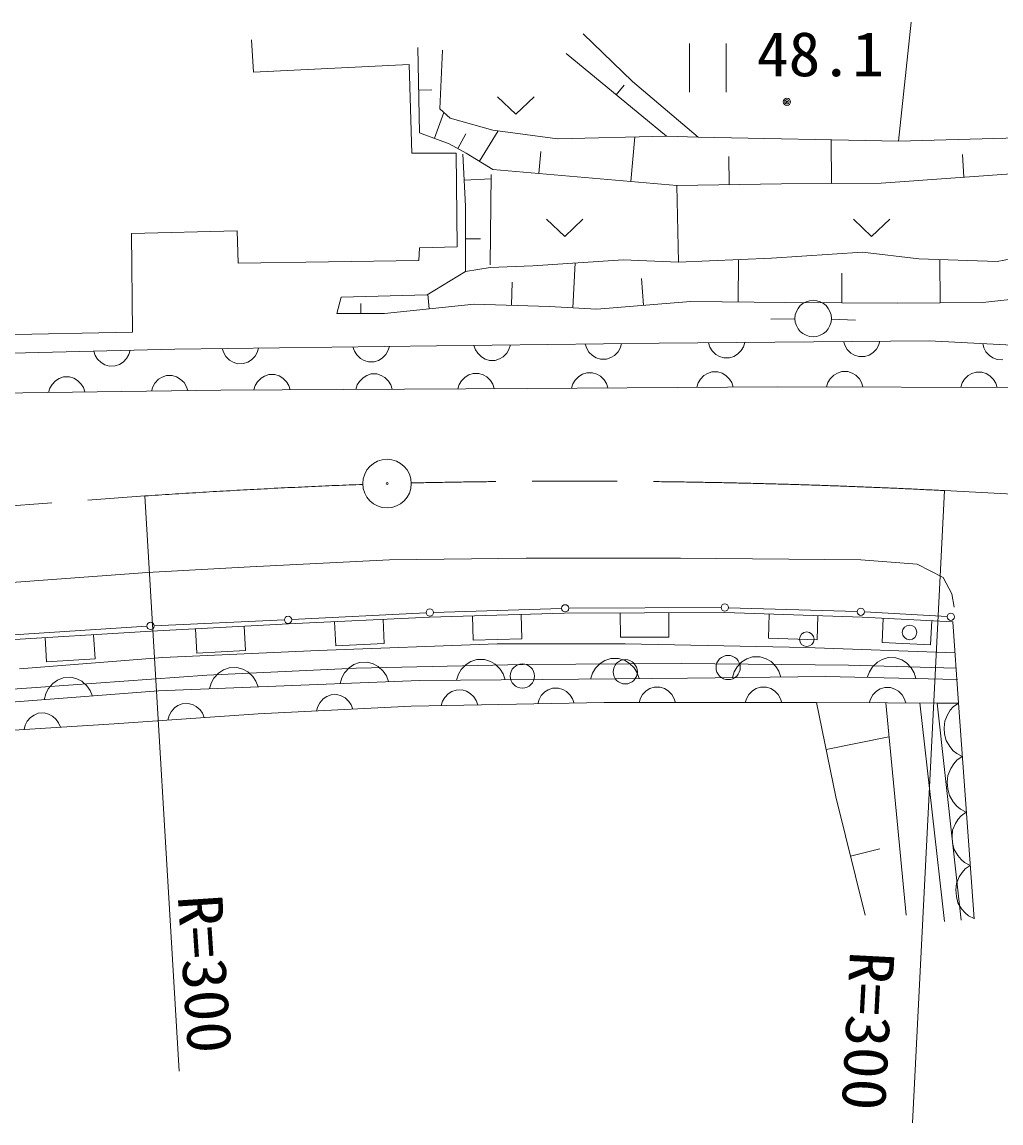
# Model space of a CAD drawing. Units: millimetres, scale not verified. Extents: x 40000 to 680000, y 20000 to 380000.
# Drawn here: x 250731 to 291063, y 254408 to 299771 of the extents above; entities that cross this region are included whole.
import ezdxf
from ezdxf.enums import TextEntityAlignment as Align

# ---------------------------------------------------------------- set-up
doc = ezdxf.new("R2010")
doc.units = ezdxf.units.MM
doc.header["$LTSCALE"] = 1000
doc.linetypes.add('CHAIN', pattern=[18.5, 12, -1.5, 3.5, -1.5])
for name, color, linetype, lineweight in [('M-BGD', 7, 'Continuous', 13), ('M-BMK', 2, 'CHAIN', 13), ('M-BMK-SRVR', 3, 'Continuous', 13), ('M-STR-HTXT', 7, 'Continuous', 13)]:
    doc.layers.add(name, color=color, linetype=linetype, lineweight=lineweight)
doc.styles.add('ＭＳ ゴシック', font='')
doc.styles.get('ＭＳ ゴシック').set_extended_font_data('MS Gothic')

msp = doc.modelspace()

# ---------------------------------------------------------------- linework, layer by layer
at = {"layer": 'M-BGD'}
for p, q in [((286836, 294856), (287363, 299771)), ((260262, 297700), (260192, 299034)), ((273846, 299280), (275882, 297314)), ((267104, 295207), (267034, 298718)), ((268053, 298613), (267948, 296190)), ((278226, 298881), (278226, 296881)), ((279746, 296881), (279746, 298881)), ((277287, 295067), (273144, 298472)), ((266687, 298016), (260262, 297700)), ((266792, 294365), (266687, 298016)), ((275215, 296770), (275542, 297167)), ((275882, 297314), (278586, 295032)), ((267069, 296963), (267617, 296974)), ((270324, 296689), (271074, 295969)), ((271074, 295969), (271824, 296689)), ((267719, 294979), (268112, 296039)), ((267948, 296190), (268369, 295804)), ((268369, 295804), (270125, 295313)), ((268333, 294751), (267104, 295207)), ((268684, 294558), (269015, 295160)), ((269579, 294031), (270347, 295283)), ((270125, 295313), (272793, 294961)), ((272793, 294961), (277287, 295067)), ((275811, 293197), (275973, 295036)), ((277287, 295067), (278586, 295032)), ((278586, 295032), (286836, 294856)), ((284079, 293118), (284064, 294915)), ((286836, 294856), (291751, 294997)), ((269035, 294365), (268333, 294751)), ((272019, 293531), (272099, 294440)), ((268618, 294365), (266792, 294365)), ((268653, 290503), (268618, 294365)), ((269001, 292188), (268896, 294329)), ((270123, 293698), (269035, 294365)), ((279866, 293066), (279847, 294229)), ((289538, 293382), (289471, 294311)), ((277707, 293030), (270123, 293698)), ((292944, 293627), (286133, 293136)), ((268949, 293259), (270053, 293313)), ((270054, 293487), (270019, 289765)), ((282025, 293101), (277707, 293030)), ((286133, 293136), (282025, 293101)), ((277778, 289871), (277707, 293030)), ((269001, 289485), (269001, 292188)), ((272340, 291647), (273090, 290927)), ((273090, 290927), (273840, 291647)), ((284985, 291647), (285735, 290927)), ((285735, 290927), (286485, 291647)), ((255242, 291064), (259595, 291170)), ((255277, 286992), (255242, 291064)), ((259595, 291170), (259630, 289836)), ((269001, 290836), (269618, 290836)), ((267073, 289941), (267108, 290468)), ((267108, 290468), (268653, 290503)), ((259630, 289836), (267073, 289941)), ((271775, 289730), (275496, 289976)), ((275496, 289976), (277778, 289871)), ((277778, 289871), (281605, 290046)), ((280236, 288238), (280251, 289984)), ((281605, 290046), (285362, 290292)), ((285362, 290292), (287679, 290011)), ((287679, 290011), (290909, 289906)), ((288557, 288203), (288539, 289983)), ((290909, 289906), (292348, 290187)), ((267421, 288537), (269001, 289485)), ((269001, 289485), (270019, 289660)), ((270019, 289660), (271775, 289730)), ((273425, 287992), (273524, 289846)), ((284502, 288203), (284511, 289423)), ((270897, 288098), (270930, 289058)), ((276339, 288098), (276248, 289206)), ((263875, 288431), (267421, 288537)), ((267509, 287957), (267447, 288552)), ((293507, 288572), (290312, 288221)), ((263700, 287764), (263875, 288431)), ((264683, 287764), (264683, 288179)), ((269352, 288150), (265666, 287764)), ((272442, 288045), (269352, 288150)), ((278270, 288256), (274408, 287940)), ((282202, 288221), (278270, 288256)), ((286801, 288186), (282202, 288221)), ((290312, 288221), (286801, 288186)), ((265666, 287764), (263700, 287764)), ((274408, 287940), (272442, 288045)), ((282576, 287540), (281576, 287521)), ((284075, 287527), (285074, 287491)), ((245973, 286816), (255277, 286992)), ((246640, 286044), (257032, 286290)), ((255128, 286065), (255184, 286246)), ((257032, 286290), (267811, 286430)), ((258977, 286315), (259039, 286136)), ((260419, 286154), (260477, 286335)), ((264366, 286385), (264428, 286206)), ((265808, 286224), (265866, 286405)), ((267811, 286430), (276974, 286535)), ((269351, 286448), (269413, 286269)), ((269413, 286269), (269505, 286120)), ((270705, 286133), (270793, 286284)), ((270793, 286284), (270851, 286465)), ((273933, 286500), (273995, 286321)), ((273995, 286321), (274087, 286172)), ((275287, 286186), (275375, 286337)), ((275375, 286337), (275433, 286518)), ((276974, 286535), (288110, 286641)), ((279008, 286555), (279070, 286375)), ((279070, 286375), (279161, 286226)), ((280361, 286237), (280450, 286388)), ((280450, 286388), (280508, 286569)), ((284576, 286607), (284638, 286428)), ((284638, 286428), (284729, 286279)), ((284729, 286279), (284881, 286130)), ((285781, 286139), (285929, 286290)), ((285929, 286290), (286018, 286441)), ((286018, 286441), (286076, 286622)), ((288110, 286641), (294008, 286325)), ((290310, 286523), (290361, 286340)), ((290361, 286340), (290442, 286185)), ((253684, 286211), (253749, 286032)), ((253749, 286032), (253842, 285884)), ((253842, 285884), (253996, 285738)), ((254895, 285759), (255042, 285913)), ((255042, 285913), (255128, 286065)), ((259039, 286136), (259131, 285987)), ((259131, 285987), (259283, 285839)), ((259283, 285839), (259434, 285751)), ((260034, 285759), (260183, 285851)), ((260183, 285851), (260331, 286003)), ((260331, 286003), (260419, 286154)), ((264428, 286206), (264520, 286057)), ((264520, 286057), (264672, 285909)), ((264672, 285909), (264823, 285821)), ((264823, 285821), (265004, 285763)), ((265244, 285767), (265423, 285829)), ((265423, 285829), (265572, 285921)), ((265572, 285921), (265720, 286073)), ((265720, 286073), (265808, 286224)), ((269505, 286120), (269657, 285971)), ((269657, 285971), (269808, 285883)), ((269808, 285883), (269989, 285825)), ((269989, 285825), (270229, 285828)), ((270229, 285828), (270408, 285890)), ((270408, 285890), (270557, 285982)), ((270557, 285982), (270705, 286133)), ((274087, 286172), (274239, 286024)), ((274239, 286024), (274390, 285936)), ((274390, 285936), (274570, 285878)), ((274570, 285878), (274810, 285881)), ((274810, 285881), (274990, 285943)), ((274990, 285943), (275138, 286034)), ((275138, 286034), (275287, 286186)), ((279161, 286226), (279312, 286078)), ((279312, 286078), (279463, 285989)), ((279463, 285989), (279644, 285931)), ((279644, 285931), (279884, 285933)), ((279884, 285933), (280063, 285995)), ((280063, 285995), (280212, 286086)), ((280212, 286086), (280361, 286237)), ((284881, 286130), (285031, 286042)), ((285031, 286042), (285212, 285983)), ((285212, 285983), (285452, 285986)), ((285452, 285986), (285631, 286047)), ((285631, 286047), (285781, 286139)), ((290442, 286185), (290584, 286028)), ((290584, 286028), (290729, 285930)), ((290729, 285930), (290906, 285860)), ((290906, 285860), (291145, 285847)), ((253996, 285738), (254148, 285651)), ((254148, 285651), (254329, 285596)), ((254329, 285596), (254569, 285601)), ((254569, 285601), (254748, 285665)), ((254748, 285665), (254895, 285759)), ((259434, 285751), (259615, 285693)), ((259615, 285693), (259855, 285696)), ((259855, 285696), (260034, 285759)), ((265004, 285763), (265244, 285767)), ((279156, 285357), (278976, 285295)), ((279396, 285358), (279156, 285357)), ((279576, 285299), (279396, 285358)), ((284508, 285367), (284327, 285307)), ((284748, 285366), (284508, 285367)), ((284927, 285305), (284748, 285366)), ((290037, 285349), (289857, 285290)), ((290277, 285348), (290037, 285349)), ((290457, 285288), (290277, 285348)), ((252117, 284990), (251969, 284838)), ((252266, 285083), (252117, 284990)), ((252445, 285145), (252266, 285083)), ((252685, 285148), (252445, 285145)), ((252866, 285091), (252685, 285148)), ((253017, 285003), (252866, 285091)), ((253169, 284855), (253017, 285003)), ((256205, 284897), (256117, 284746)), ((256353, 285049), (256205, 284897)), ((256502, 285141), (256353, 285049)), ((256681, 285204), (256502, 285141)), ((256921, 285207), (256681, 285204)), ((257102, 285149), (256921, 285207)), ((257253, 285061), (257102, 285149)), ((257405, 284913), (257253, 285061)), ((257497, 284765), (257405, 284913)), ((260428, 284943), (260339, 284792)), ((260577, 285094), (260428, 284943)), ((260727, 285185), (260577, 285094)), ((260906, 285246), (260727, 285185)), ((261146, 285247), (260906, 285246)), ((261327, 285188), (261146, 285247)), ((261477, 285099), (261327, 285188)), ((261628, 284950), (261477, 285099)), ((261719, 284800), (261628, 284950)), ((264632, 284966), (264543, 284816)), ((264781, 285117), (264632, 284966)), ((264930, 285208), (264781, 285117)), ((265110, 285269), (264930, 285208)), ((265350, 285270), (265110, 285269)), ((265530, 285211), (265350, 285270)), ((265681, 285122), (265530, 285211)), ((265832, 284973), (265681, 285122)), ((265923, 284823), (265832, 284973)), ((268835, 284990), (268746, 284839)), ((268984, 285140), (268835, 284990)), ((269134, 285231), (268984, 285140)), ((269314, 285292), (269134, 285231)), ((269554, 285294), (269314, 285292)), ((269734, 285235), (269554, 285294)), ((269884, 285145), (269734, 285235)), ((270035, 284996), (269884, 285145)), ((270126, 284847), (270035, 284996)), ((273517, 285018), (273428, 284868)), ((273666, 285169), (273517, 285018)), ((273816, 285260), (273666, 285169)), ((273995, 285321), (273816, 285260)), ((274235, 285323), (273995, 285321)), ((274415, 285264), (274235, 285323)), ((274566, 285175), (274415, 285264)), ((274717, 285026), (274566, 285175)), ((274808, 284877), (274717, 285026)), ((278589, 284903), (278530, 284722)), ((278678, 285053), (278589, 284903)), ((278827, 285204), (278678, 285053)), ((278976, 285295), (278827, 285204)), ((279727, 285210), (279576, 285299)), ((279878, 285061), (279727, 285210)), ((279969, 284912), (279878, 285061)), ((280030, 284732), (279969, 284912)), ((283936, 284918), (283876, 284739)), ((284027, 285068), (283936, 284918)), ((284177, 285218), (284027, 285068)), ((284327, 285307), (284177, 285218)), ((285077, 285215), (284927, 285305)), ((285227, 285064), (285077, 285215)), ((285316, 284914), (285227, 285064)), ((285376, 284734), (285316, 284914)), ((289466, 284901), (289405, 284721)), ((289556, 285050), (289466, 284901)), ((289707, 285200), (289556, 285050)), ((289857, 285290), (289707, 285200)), ((290607, 285197), (290457, 285288)), ((290756, 285047), (290607, 285197)), ((290846, 284896), (290756, 285047)), ((290905, 284716), (290846, 284896)), ((258928, 284604), (246219, 284429)), ((251881, 284687), (251824, 284506)), ((251969, 284838), (251881, 284687)), ((253261, 284706), (253169, 284855)), ((253323, 284527), (253261, 284706)), ((256117, 284746), (256060, 284565)), ((257560, 284586), (257497, 284765)), ((271539, 284675), (258928, 284604)), ((260339, 284792), (260280, 284612)), ((261780, 284620), (261719, 284800)), ((264543, 284816), (264484, 284635)), ((265984, 284644), (265923, 284823)), ((268746, 284839), (268687, 284659)), ((270187, 284667), (270126, 284847)), ((281861, 284745), (271539, 284675)), ((273428, 284868), (273369, 284687)), ((274869, 284697), (274808, 284877)), ((292920, 284710), (281861, 284745)), ((265866, 277607), (271495, 277677)), ((271495, 277677), (277855, 277677)), ((277855, 277677), (285282, 277607)), ((255892, 277086), (260132, 277329)), ((260132, 277329), (265866, 277607)), ((285282, 277607), (287610, 277434)), ((287610, 277434), (288687, 276878)), ((235125, 275557), (255892, 277086)), ((288687, 276878), (289035, 276217)), ((289035, 276217), (289139, 275661)), ((261841, 275148), (267381, 275432)), ((267513, 275252), (273069, 275409)), ((267680, 275445), (272956, 275609)), ((271318, 274359), (271290, 275358)), ((273069, 275409), (279692, 275440)), ((273256, 275614), (279537, 275644)), ((275380, 275420), (275385, 274420)), ((277385, 274429), (277380, 275429)), ((279692, 275440), (285343, 275252)), ((279837, 275640), (285140, 275476)), ((281518, 275379), (281485, 274380)), ((285439, 275463), (288848, 275275)), ((256056, 274672), (261705, 274969)), ((256175, 274894), (261541, 275133)), ((261705, 274969), (267513, 275252)), ((263610, 275062), (263659, 274063)), ((265656, 274160), (265608, 275159)), ((269291, 275302), (269319, 274302)), ((283484, 274313), (283517, 275313)), ((285343, 275252), (289078, 275063)), ((286212, 275208), (286161, 274209)), ((288159, 274108), (288209, 275107)), ((289078, 275063), (289307, 271705)), ((249307, 274264), (256056, 274672)), ((249405, 274455), (255876, 274878)), ((253740, 273530), (253679, 274528)), ((257882, 274768), (257934, 273769)), ((259932, 273874), (259879, 274873)), ((251683, 274407), (251743, 273409)), ((270306, 274153), (262929, 273871)), ((263659, 274063), (265656, 274160)), ((269319, 274302), (271318, 274359)), ((275580, 274153), (270306, 274153)), ((275385, 274420), (277385, 274429)), ((283020, 273996), (275580, 274153)), ((281485, 274380), (283484, 274313)), ((289166, 273774), (283020, 273996)), ((286161, 274209), (288159, 274108)), ((256526, 273588), (250625, 273117)), ((262929, 273871), (256526, 273588)), ((257934, 273769), (259932, 273874)), ((274988, 273547), (274748, 273465)), ((275308, 273551), (274988, 273547)), ((275548, 273473), (275308, 273551)), ((280826, 273610), (280587, 273527)), ((281146, 273614), (280826, 273610)), ((281387, 273536), (281146, 273614)), ((286415, 273584), (286174, 273510)), ((286735, 273577), (286415, 273584)), ((286974, 273491), (286735, 273577)), ((251743, 273409), (253740, 273530)), ((258347, 272866), (264499, 273149)), ((259261, 273165), (259025, 273076)), ((259581, 273178), (259261, 273165)), ((259824, 273108), (259581, 273178)), ((260029, 272996), (259824, 273108)), ((264208, 273167), (264016, 272959)), ((264402, 273295), (264208, 273167)), ((264639, 273385), (264402, 273295)), ((264499, 273149), (271374, 273305)), ((264959, 273398), (264639, 273385)), ((265202, 273328), (264959, 273398)), ((265407, 273216), (265202, 273328)), ((265615, 273025), (265407, 273216)), ((268829, 273097), (268710, 272896)), ((269028, 273298), (268829, 273097)), ((269227, 273419), (269028, 273298)), ((269466, 273501), (269227, 273419)), ((269786, 273503), (269466, 273501)), ((270027, 273424), (269786, 273503)), ((270228, 273306), (270027, 273424)), ((270429, 273107), (270228, 273306)), ((270550, 272908), (270429, 273107)), ((271374, 273305), (277903, 273337)), ((274352, 273141), (274234, 272939)), ((274550, 273343), (274352, 273141)), ((274748, 273465), (274550, 273343)), ((275750, 273355), (275548, 273473)), ((275952, 273157), (275750, 273355)), ((276074, 272959), (275952, 273157)), ((277903, 273337), (284778, 273274)), ((280190, 273203), (280072, 273002)), ((280388, 273405), (280190, 273203)), ((280587, 273527), (280388, 273405)), ((281588, 273418), (281387, 273536)), ((281790, 273221), (281588, 273418)), ((281912, 273022), (281790, 273221)), ((284778, 273274), (289202, 273150)), ((285766, 273199), (285642, 273002)), ((285971, 273394), (285766, 273199)), ((286174, 273510), (285971, 273394)), ((287171, 273367), (286974, 273491)), ((287366, 273162), (287171, 273367)), ((287481, 272959), (287366, 273162)), ((251503, 272364), (258347, 272866)), ((252186, 272652), (251996, 272517)), ((252420, 272750), (252186, 272652)), ((252739, 272774), (252420, 272750)), ((252984, 272713), (252739, 272774)), ((253193, 272608), (252984, 272713)), ((258638, 272740), (258526, 272535)), ((258830, 272948), (258638, 272740)), ((259025, 273076), (258830, 272948)), ((260237, 272804), (260029, 272996)), ((260364, 272609), (260237, 272804)), ((267105, 272646), (262563, 272458)), ((263904, 272754), (263834, 272511)), ((264016, 272959), (263904, 272754)), ((265743, 272830), (265615, 273025)), ((265833, 272594), (265743, 272830)), ((272159, 272678), (267105, 272646)), ((268710, 272896), (268632, 272656)), ((270632, 272668), (270550, 272908)), ((278154, 272740), (272159, 272678)), ((274234, 272939), (274156, 272699)), ((276156, 272720), (276074, 272959)), ((283836, 272803), (278154, 272740)), ((280072, 273002), (279995, 272761)), ((281995, 272783), (281912, 273022)), ((289276, 272678), (283836, 272803)), ((285642, 273002), (285556, 272764)), ((287556, 272718), (287481, 272959)), ((241248, 271610), (251503, 272364)), ((256347, 272207), (248939, 271642)), ((251812, 272302), (251708, 272094)), ((251996, 272517), (251812, 272302)), ((253407, 272424), (253193, 272608)), ((253542, 272234), (253407, 272424)), ((253640, 272000), (253542, 272234)), ((262563, 272458), (256347, 272207)), ((258526, 272535), (258456, 272292)), ((260454, 272373), (260364, 272609)), ((268442, 272182), (268294, 272089)), ((268621, 272246), (268442, 272182)), ((268861, 272250), (268621, 272246)), ((269042, 272194), (268861, 272250)), ((269194, 272107), (269042, 272194)), ((272413, 272261), (272265, 272168)), ((272592, 272324), (272413, 272261)), ((272832, 272329), (272592, 272324)), ((273013, 272273), (272832, 272329)), ((273165, 272185), (273013, 272273)), ((273318, 272038), (273165, 272185)), ((276450, 272216), (276300, 272066)), ((276600, 272306), (276450, 272216)), ((276780, 272366), (276600, 272306)), ((277020, 272366), (276780, 272366)), ((277200, 272306), (277020, 272366)), ((277350, 272216), (277200, 272306)), ((277500, 272066), (277350, 272216)), ((280829, 272216), (280679, 272066)), ((280979, 272306), (280829, 272216)), ((281159, 272366), (280979, 272306)), ((281399, 272366), (281159, 272366)), ((281579, 272306), (281399, 272366)), ((281729, 272216), (281579, 272306)), ((281879, 272066), (281729, 272216)), ((285940, 272203), (285789, 272053)), ((286091, 272292), (285940, 272203)), ((286271, 272351), (286091, 272292)), ((286511, 272350), (286271, 272351)), ((286691, 272289), (286511, 272350)), ((286840, 272198), (286691, 272289)), ((286989, 272047), (286840, 272198)), ((251708, 272094), (251646, 271848)), ((263140, 271879), (262998, 271722)), ((263285, 271976), (263140, 271879)), ((263462, 272045), (263285, 271976)), ((263702, 272057), (263462, 272045)), ((263885, 272006), (263702, 272057)), ((264039, 271924), (263885, 272006)), ((264196, 271781), (264039, 271924)), ((264294, 271636), (264196, 271781)), ((274710, 271736), (266768, 271579)), ((268060, 271785), (268004, 271603)), ((268147, 271936), (268060, 271785)), ((268294, 272089), (268147, 271936)), ((269347, 271960), (269194, 272107)), ((269440, 271812), (269347, 271960)), ((269503, 271633), (269440, 271812)), ((272031, 271863), (271975, 271682)), ((272118, 272015), (272031, 271863)), ((272265, 272168), (272118, 272015)), ((273411, 271890), (273318, 272038)), ((273474, 271712), (273411, 271890)), ((283468, 271736), (274710, 271736)), ((276210, 271916), (276150, 271736)), ((276300, 272066), (276210, 271916)), ((277590, 271916), (277500, 272066)), ((277650, 271736), (277590, 271916)), ((280589, 271916), (280529, 271736)), ((280679, 272066), (280589, 271916)), ((281969, 271916), (281879, 272066)), ((282029, 271736), (281969, 271916)), ((289307, 271705), (283468, 271736)), ((284252, 267849), (283468, 271736)), ((285698, 271904), (285637, 271724)), ((285789, 272053), (285698, 271904)), ((287078, 271897), (286989, 272047)), ((287137, 271716), (287078, 271897)), ((251402, 271290), (251226, 271218)), ((251642, 271305), (251402, 271290)), ((251825, 271257), (251642, 271305)), ((256871, 271349), (256791, 271193)), ((257010, 271509), (256871, 271349)), ((257154, 271609), (257010, 271509)), ((257329, 271681), (257154, 271609)), ((257569, 271698), (257329, 271681)), ((257752, 271650), (257569, 271698)), ((257908, 271571), (257752, 271650)), ((258068, 271431), (257908, 271571)), ((258168, 271288), (258068, 271431)), ((258240, 271112), (258168, 271288)), ((266768, 271579), (260459, 271265)), ((262915, 271568), (262864, 271385)), ((262998, 271722), (262915, 271568)), ((264362, 271459), (264294, 271636)), ((286313, 271721), (287159, 262966)), ((287724, 271713), (288740, 262712)), ((289417, 262769), (288429, 271709)), ((288429, 271709), (289307, 271705)), ((288975, 271416), (288856, 271231)), ((289097, 271557), (288975, 271416)), ((289307, 271705), (289097, 271557)), ((289307, 271705), (289954, 262825)), ((254526, 270857), (248598, 270480)), ((250942, 270960), (250862, 270805)), ((251082, 271119), (250942, 270960)), ((251226, 271218), (251082, 271119)), ((251981, 271176), (251825, 271257)), ((252140, 271036), (251981, 271176)), ((252239, 270892), (252140, 271036)), ((252310, 270716), (252239, 270892)), ((260459, 271265), (254526, 270857)), ((256791, 271193), (256744, 271010)), ((288744, 270958), (288719, 270691)), ((288856, 271231), (288744, 270958)), ((250862, 270805), (250813, 270621)), ((288719, 270691), (288738, 270428)), ((288738, 270428), (288801, 270168)), ((283860, 269792), (286449, 270315)), ((288801, 270168), (288952, 269914)), ((288952, 269914), (289096, 269748)), ((289096, 269748), (289238, 269626)), ((289238, 269626), (289467, 269510)), ((289467, 269510), (289247, 269356)), ((288995, 269015), (288878, 268730)), ((289120, 269208), (288995, 269015)), ((289247, 269356), (289120, 269208)), ((288878, 268730), (288852, 268451)), ((288852, 268451), (288872, 268176)), ((288872, 268176), (288938, 267904)), ((285466, 262966), (284252, 267849)), ((288938, 267904), (289096, 267638)), ((289096, 267638), (289247, 267465)), ((289247, 267465), (289394, 267337)), ((289394, 267337), (289634, 267216)), ((289634, 267216), (289424, 267069)), ((289183, 266742), (289071, 266470)), ((289302, 266928), (289183, 266742)), ((289424, 267069), (289302, 266928)), ((289071, 266470), (289046, 266203)), ((289046, 266203), (289065, 265940)), ((289065, 265940), (289128, 265680)), ((284859, 265408), (286068, 265708)), ((289128, 265680), (289279, 265426)), ((289279, 265426), (289423, 265260)), ((289423, 265260), (289565, 265138)), ((289565, 265138), (289794, 265022)), ((289794, 265022), (289584, 264875)), ((289343, 264548), (289230, 264275)), ((289462, 264733), (289343, 264548)), ((289584, 264875), (289462, 264733)), ((289230, 264275), (289206, 264009)), ((289206, 264009), (289225, 263746)), ((289225, 263746), (289288, 263485)), ((289288, 263485), (289439, 263232)), ((289439, 263232), (289583, 263066)), ((289583, 263066), (289724, 262944)), ((289724, 262944), (289953, 262828))]:
    msp.add_line(p, q, dxfattribs=at)
for centre, radius in [((282244, 296484), 150), ((282244, 296484), 90), ((282244, 296484), 30), ((283325, 287554), 750), ((267530, 275440), 150), ((273106, 275614), 150), ((279687, 275645), 150), ((285289, 275472), 150), ((288998, 275266), 150), ((256026, 274888), 150), ((261691, 275140), 150), ((287296, 274622), 300), ((283063, 274341), 300), ((279822, 273174), 500), ((271344, 272822), 500), ((275583, 272998), 500)]:
    msp.add_circle(centre, radius, dxfattribs=at)
at = {"layer": 'M-BMK'}
for p, q in [((288741, 280464), (307314, 279482)), ((234999, 278707), (255797, 280243))]:
    msp.add_line(p, q, dxfattribs=at)
for centre, start, end in [((273466, -19147), 87.08127, 91.27884), ((276129, -19067), 92.1698, 93.88623)]:
    msp.add_arc(centre, 300000, start, end, dxfattribs=at)
at = {"layer": 'M-BMK-SRVR'}
for radius in [1000, 40]:
    msp.add_circle((265770, 280754), radius, dxfattribs=at)
at = {"layer": 'M-STR-HTXT'}
for p, q in [((287418, 254408), (288741, 280464)), ((255797, 280243), (257205, 256542))]:
    msp.add_line(p, q, dxfattribs=at)

# ---------------------------------------------------------------- texts
at = {"layer": 'M-BGD', "style": 'ＭＳ ゴシック', "width": 1.05}
msp.add_text('48.1', height=1833, dxfattribs=at).set_placement((281003, 296986), align=Align.BOTTOM_LEFT)
at = {"layer": 'M-STR-HTXT', "style": 'ＭＳ ゴシック', "width": 1.05}
for rotation, p in [(273.8, (256597, 263722)), (267, (284298, 261542))]:
    msp.add_text('R=300', height=1833, rotation=rotation, dxfattribs=at).set_placement(p, align=Align.BOTTOM_LEFT)

doc.saveas('drawing.dxf')
